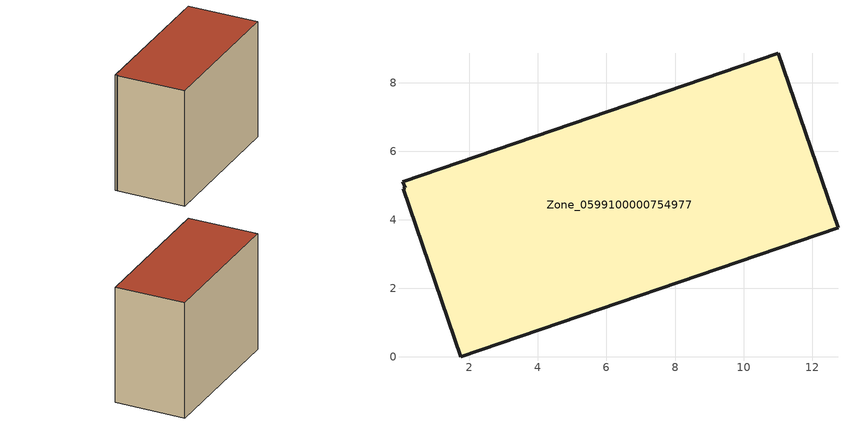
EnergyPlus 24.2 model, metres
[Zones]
Zone_0599100000754977
 floor ground (C_G): 0.14,4.94 0.05,5.12 11.01,8.87 12.75,3.77 1.75,0 0.07,4.91 z0
 wall outside (C_F): 12.75,3.77 11.01,8.87 0.05,5.12 0.14,4.94 0.07,4.91 1.75,0 12.75,3.77 z0:9.01
 roof outside (C_R): 0.05,5.12 0.14,4.94 0.07,4.91 1.75,0 12.75,3.77 11.01,8.87 z9.01
[BUILDING]
Pand.0599100000754977: North Axis=0; Terrain=City; Loads Convergence Tolerance Value=0.04; Temperature Convergence Tolerance Value=0.4; Solar Distribution=FullExterior; Maximum Number of Warmup Days=25; Minimum Number of Warmup Days=1
[Site:Location]
Rotterdam.The.Hague.AP_ZH_NLD Design_Conditions: Latitude=51.96; Longitude=4.45; Time Zone=1; Elevation=-4.5
[SITE:GROUNDTEMPERATURE:BUILDINGSURFACE]
18, 18, 18, 18, 18, 18, 18, 18, 18, 18, 18, 18
[MATERIAL] Thermal Absorptance=0.9; Solar Absorptance=0.7; Visible Absorptance=0.7
Name | Roughness | Thickness | Conductivity | Density | Specific Heat
G.TI.2006-2014 | MediumSmooth | 0.15 | 0.06 | 540 | 1210
F.TI.2006-2014 | Rough | 0.3 | 0.12 | 1920 | 840
R.TI.2006-2014 | MediumRough | 0.2 | 0.08 | 1500 | 1000
[CONSTRUCTION]
C_G: G.TI.2006-2014
C_F: F.TI.2006-2014
C_R: R.TI.2006-2014
[ZONE]
Zone_0599100000754977: Type=1; Multiplier=1; Ceiling Height=Autocalculate; Volume=Autocalculate; Floor Area=autocalculate; Part of Total Floor Area=Yes
[ZONEINFILTRATION:DESIGNFLOWRATE]
Infil_Zone_0599100000754977: Zone or ZoneList or Space or SpaceList=Zone_0599100000754977; Schedule=AlwaysOn; Design Flow Rate Calculation Method=Flow/Area; Flow Rate per Floor Area=0.0015; Constant Term Coefficient=1; Temperature Term Coefficient=0; Velocity Term Coefficient=0; Velocity Squared Term Coefficient=0
[HVACTEMPLATE:ZONE:IDEALLOADSAIRSYSTEM]
Zone_0599100000754977: Maximum Heating Supply Air Temperature=50; Minimum Cooling Supply Air Temperature=13; Maximum Heating Supply Air Humidity Ratio=0.0156; Minimum Cooling Supply Air Humidity Ratio=0.0077; Heating Limit=NoLimit; Cooling Limit=NoLimit; Dehumidification Control Type=ConstantSensibleHeatRatio; Cooling Sensible Heat Ratio=0.7; Dehumidification Setpoint=60; Humidification Control Type=None; Humidification Setpoint=30; Outdoor Air Method=None; Outdoor Air Flow Rate per Person=0.00944; Outdoor Air Flow Rate per Zone Floor Area=0; Outdoor Air Flow Rate per Zone=0; Demand Controlled Ventilation Type=None; Outdoor Air Economizer Type=NoEconomizer; Heat Recovery Type=None; Sensible Heat Recovery Effectiveness=0.7; Latent Heat Recovery Effectiveness=0.65
[ZONECONTROL:THERMOSTAT]
ThermostatControl_Zone_0599100000754977: Zone or ZoneList=Zone_0599100000754977; Control Type Schedule=DualSetpointControlType; Control 1=Thermostat_Zone_0599100000754977; Temperature Difference Between Cutout And Setpoint=0
[THERMOSTATSETPOINT:DUALSETPOINT]
Thermostat_Zone_0599100000754977: Heating Setpoint Temperature Schedule=HeatingSetpoint_Zone_0599100000754977; Cooling Setpoint Temperature Schedule=CoolingSetpoint_Zone_0599100000754977
[SCHEDULE:COMPACT]
HeatingSetpoint_Zone_0599100000754977: Through: 12/31, For: AllDays, Until: 24:00, 21
CoolingSetpoint_Zone_0599100000754977: Through: 12/31, For: AllDays, Until: 24:00, 24
DualSetpointControlType: Through: 12/31, For: AllDays, Until: 24:00, 4
AlwaysOn: Through: 12/31, For: AllDays, Until: 24:00, 1
